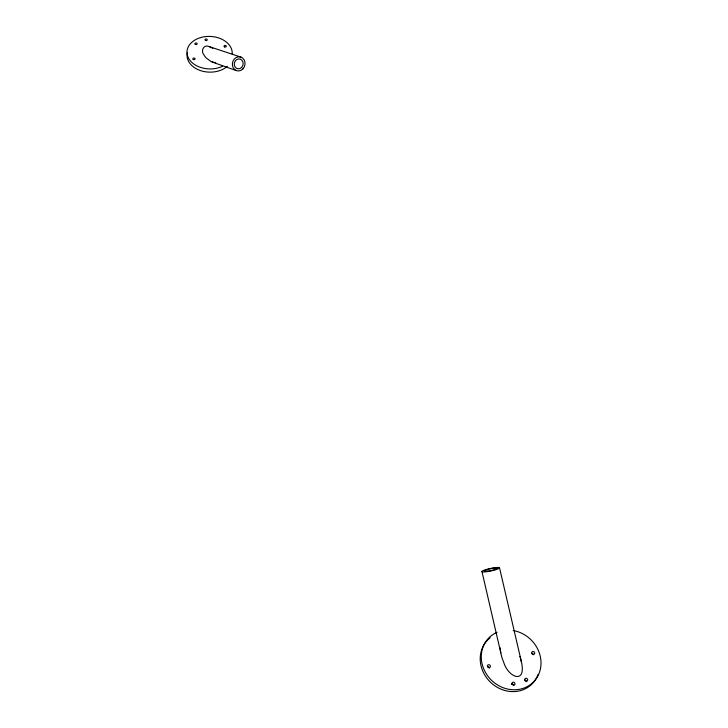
<?xml version="1.0" encoding="UTF-8"?>
<svg xmlns="http://www.w3.org/2000/svg" width="728" height="728" viewBox="0 0 728 728"><rect width="100%" height="100%" fill="white"/><g stroke="black" fill="none" stroke-linecap="round" stroke-linejoin="round"><path stroke-width="1.09" d="M215.716 62.754L211.166 61.616L206.288 58.022A23.078 16.544 2.8 0 1 203.977 54.973C200.446 51.142 203.603 43.998 209.1 46.556L241.223 57.221M209.1 46.556L212.785 48.285M212.094 62.017L236.227 70.534M499.545 567.885A9.009 1.283 -12.1 0 1 486.049 571.789A9.009 1.283 -12.1 0 1 486.613 569.396A9.009 1.283 -12.1 0 1 499.545 567.885L521.457 662.052C526.49 684.748 508.135 677.531 503.658 662.152A46.965 41.669 43.7 0 1 501.665 656.592L481.936 571.471M521.457 662.052L520.52 658.358A47.129 43.17 45.5 0 0 519.919 656.492M500.764 652.907L500.127 647.683M538.11 674.392A31.249 28.192 44.9 0 1 493.475 684.802A31.249 28.192 44.9 0 1 490.171 637.728M513.185 630.53A31.368 28.283 44.7 0 1 538.593 674.501A31.368 28.283 44.7 0 1 490.909 679.688A31.368 28.283 44.7 0 1 497.115 632.277M531.859 653.416A1.556 1.392 44.3 0 1 533.424 654.8M524.506 680.17A1.583 1.42 47.4 0 1 526.462 681.763M511.365 684.229A1.583 1.429 47.9 0 1 513.759 685.412M487.442 666.62A1.565 1.429 45.6 0 1 489.298 668.013M227.282 66.321A22.568 16.244 2.2 0 1 200.318 70.534A22.568 16.244 2.2 0 1 187.405 52.616M222.586 66.23A22.641 16.262 2.2 0 1 188.661 58.449A22.641 16.262 2.2 0 1 205.842 36.564A22.641 16.262 2.2 0 1 232.196 53.981M487.287 571.225A6.607 0.946 -12.1 0 0 497.197 568.359A6.607 0.946 -12.1 0 0 487.724 569.469A6.607 0.946 -12.1 0 0 487.287 571.225M531.804 653.234A1.565 1.401 44.1 0 0 534.325 654.062A1.565 1.401 44.1 0 0 533.542 651.542A1.565 1.401 44.1 0 0 531.804 653.234M524.724 679.907A1.593 1.429 47.1 0 0 527.181 681.044A1.593 1.429 47.1 0 0 526.708 678.423A1.593 1.429 47.1 0 0 524.724 679.907M512.002 683.847A1.593 1.438 47.7 0 0 514.496 684.893A1.593 1.438 47.7 0 0 513.932 682.273A1.593 1.438 47.7 0 0 512.002 683.847M487.469 666.484A1.574 1.429 45.4 0 0 489.999 667.321A1.574 1.429 45.4 0 0 489.262 664.773A1.574 1.429 45.4 0 0 487.469 666.484M242.934 68.878A7.125 6.297 -76.4 0 0 240.695 57.021A7.125 6.297 -76.4 0 0 232.487 65.702A7.125 6.297 -76.4 0 0 242.934 68.878M224.533 46.892A1.128 0.801 2.8 0 0 226.29 46.337A1.128 0.801 2.8 0 0 224.688 45.5A1.128 0.801 2.8 0 0 224.533 46.892M205.496 40.431A1.119 0.801 2.1 0 0 207.252 39.867A1.119 0.801 2.1 0 0 205.651 39.048A1.119 0.801 2.1 0 0 205.496 40.431M195.413 44.454A1.128 0.81 1.7 0 0 197.142 43.826A1.128 0.81 1.7 0 0 195.477 43.061A1.128 0.81 1.7 0 0 195.413 44.454M193.311 59.514A1.137 0.819 1.5 0 0 195.086 58.913A1.137 0.819 1.5 0 0 193.448 58.104A1.137 0.819 1.5 0 0 193.311 59.514M241.678 67.376A4.987 4.413 -76.4 0 0 240.104 59.086A4.987 4.413 -76.4 0 0 234.361 65.165A4.987 4.413 -76.4 0 0 241.678 67.376"/></g></svg>
